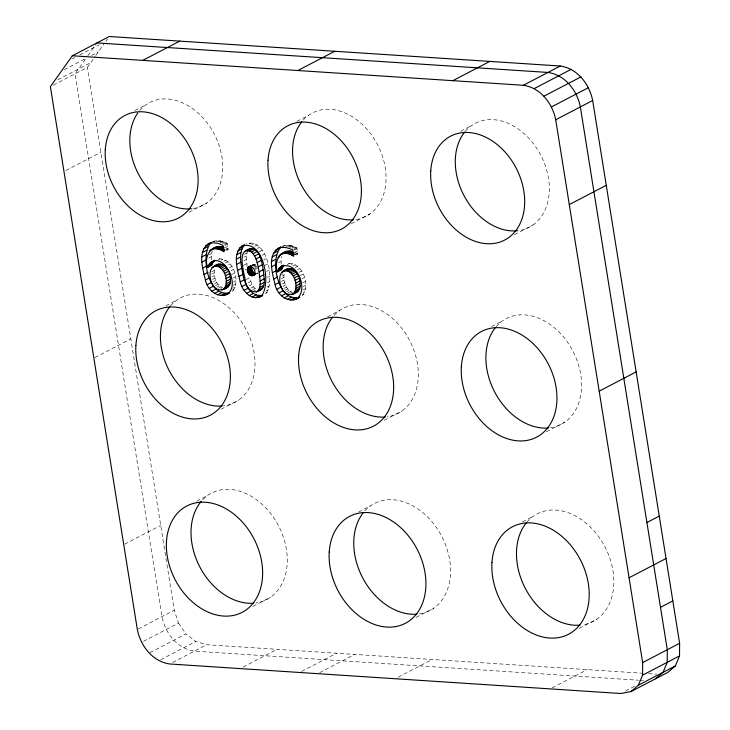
<?xml version="1.0" encoding="UTF-8"?>
<svg xmlns="http://www.w3.org/2000/svg" width="730" height="730" viewBox="0 0 730 730"><rect width="100%" height="100%" fill="white"/><g stroke="black" fill="none" stroke-linecap="round" stroke-linejoin="round"><path stroke-width="0.55" stroke-dasharray="3.65 2.74" d="M220.807 288.441L222.449 287.584C215.286 284.709 213.452 275.42 214.52 268.54M290.513 293.004L292.155 292.155C285.001 289.272 283.158 279.982 284.226 273.102L281.762 274.38M247.096 266.696L246.421 255.92L247.552 250.865M232.569 291.243C241.165 280.265 232.879 256.75 217.12 258.995M302.284 295.805C310.87 284.828 302.585 261.313 286.835 263.557M265.839 293.615C275.146 281.324 267.956 237.761 246.247 243.747M211.271 259.725L211.536 253.538L212.321 250.874M280.977 264.287L281.762 256.321M87.874 55.726L96.378 43.727M53.345 85.145L87.344 67.425L95.165 56.392M95.794 55.507L104.591 43.107M105.841 41.327L107.556 38.918M252.06 265.611L253.73 264.461L256.695 265.328L254.232 266.614M71.841 59.048L74.798 57.515M79.725 54.942L99.207 44.785M64.304 69.678L85.985 58.382L75.026 73.84L161.969 616.658C165.226 632.992 177.089 648.687 194.372 651.133L638.549 680.214M91.67 55.416L98.304 51.958M57.752 79.798L90.766 62.588M135.013 110.504L145.854 104.855M65.937 170.473L100.922 152.232M296.854 121.39L308.68 115.23M188.997 212.238L206.736 202.995M213.333 241.74C217.713 239.495 222.978 241.183 227.13 243.282L228.143 249.614L225.679 250.892M216.107 241.986L218.571 240.699M217.987 241.657L219.63 240.8M219.046 241.822L220.688 240.964M220.122 242.05L221.765 241.201M220.387 242.78L222.851 241.493M222.294 242.716L223.937 241.858M222.54 243.565L225.004 242.278M224.429 243.61L226.072 242.752M224.667 244.568L227.13 243.282M224.831 245.554L227.295 244.267M209.072 254.825L211.536 253.538M225.178 247.726L227.641 246.448M208.734 258.101L211.198 256.814M225.524 249.906L227.988 248.62M460.666 131.263L471.507 125.606M218.343 259.588L219.986 258.73M249.414 243.683L251.056 242.825M221.263 260.053L222.905 259.196M251.832 244.732L254.296 243.446M223.937 261.066L225.579 260.209M254.797 246.165L257.261 244.879M225.534 263.046L227.997 261.76M244.349 254.332L246.813 253.054M211.727 271.815L214.191 270.529M257.471 248.401L259.944 247.114M228.517 264.707L230.16 263.858M211.709 274.124L214.173 272.837M243.957 257.206L246.421 255.92M259.059 251.868L262.344 250.162M212.001 276.752L214.465 275.465M229.558 267.727L232.021 266.441M243.92 260.765L246.384 259.478M212.549 279.407L215.012 278.121M231.082 270.757L233.545 269.47M261.988 255.272L264.452 253.994M165.893 305.824L176.733 300.176M243.409 265.437L246.694 263.731M213.315 281.771L215.779 280.484M283.039 246.302C287.419 244.057 292.684 245.754 296.845 247.844L297.858 254.177L294.573 255.883M231.437 274.653L234.722 272.938M214.301 283.851L216.764 282.565M285.822 246.548L288.286 245.262M287.693 246.22L289.335 245.362M251.448 265.528L253.091 264.671M252.087 265.318L253.73 264.461M288.761 246.384L290.403 245.526M251.996 265.711L254.46 264.424M263.795 259.871L266.258 258.593M244.906 269.954L246.548 269.096M253.593 265.41L255.235 264.561M289.007 247.041L291.471 245.764M215.496 285.649L217.96 284.362M253.52 266.14L255.984 264.862M290.093 247.342L292.557 246.056M292 247.278L293.642 246.421M233.089 278.13L235.553 276.852M216.856 287.1L219.319 285.822M254.925 267.244L257.389 265.957M292.255 248.127L294.719 246.84M254.706 268.412L256.349 267.563M294.144 248.173L295.787 247.315M218.352 288.177L220.816 286.89M255.19 269.215L257.654 267.928M293.56 249.56L296.845 247.844M264.479 265.665L267.764 263.95M294.537 250.116L297 248.83M233.5 282.008L235.963 280.721M294.884 252.297L297.347 251.01M351.203 223.708L369.927 213.954M94.845 357.581L130.816 338.829M233.399 285.384L235.863 284.107M256.294 273.823L257.936 272.974L256.686 273.54M278.44 262.663L280.904 261.376M246.046 279.626L249.332 277.911L253.319 286.863L256.704 289.637L254.241 290.923M294.391 254.806L296.854 253.52L297.858 254.177M294.418 254.898L297.703 253.182M232.797 288.277L235.261 286.99M266.496 271.368L268.959 270.082M232.514 290.248L234.157 289.39M248.063 282.829L250.527 281.543M287.228 264.579L289.691 263.293M249.386 285.813L251.85 284.527M290.978 264.616L292.62 263.767M267.262 277.464L269.726 276.177M292.821 266.058L295.285 264.771M250.855 288.149L253.319 286.863M252.48 289.846L254.943 288.569M295.239 267.609L297.703 266.322M267.463 282.738L269.927 281.452M282.255 275.949L283.897 275.091M297.411 269.698L299.875 268.421M281.415 278.687L283.879 277.4M267.098 287.182L269.562 285.904M281.707 281.315L284.171 280.037M299.273 272.29L301.736 271.003M266.185 290.814L268.649 289.536M282.264 283.97L284.727 282.683M265.537 293.177L267.18 292.329M299.966 275.748L303.251 274.033M283.03 286.333L285.494 285.047M301.964 278.787L304.428 277.5M284.007 288.414L286.47 287.127M285.202 290.212L287.666 288.925M302.804 282.702L305.268 281.415M286.571 291.662L289.034 290.385M288.067 292.739L290.531 291.462M303.205 286.571L305.669 285.284M303.114 289.947L305.578 288.669M303.333 292.411L304.976 291.553M302.22 294.81L303.863 293.953M327.733 316.72L339.569 310.551M514.394 234.677L533.119 224.913M220.971 409.311L238.71 400.067M491.555 326.584L502.395 320.935M196.781 501.145L207.621 495.497M124.73 544.169L160.7 525.427M384.153 420.27L401.901 411.026M358.622 512.04L370.448 505.872M138.317 628.986L174.287 610.234L87.344 67.425M143.472 641.341L178.458 623.101L174.287 610.234M546.359 431.749L565.084 421.995M149.978 652.629L185.949 633.877L195.704 641.451L206.69 644.718L641.77 673.197M252.936 606.384L270.675 597.14M160.719 659.692L195.704 641.451M172.691 662.438L206.69 644.718M243.163 667.047L277.163 649.326M522.434 521.904L533.274 516.256M301.645 671.454L336.63 653.222M416.127 617.352L433.866 608.108M319.685 672.64L354.671 654.399M398.188 677.194L432.187 659.473M579.319 628.311L597.058 619.067M552.236 687.861L587.221 669.629M625.656 690.936L635.511 685.798M211.965 241.94L214.976 240.882M281.68 246.503L284.682 245.444M648.596 673.644L656.553 674.164M639.681 680.287L644.234 680.588M294.81 252.434L296.854 253.52M226.127 248.382L228.143 249.614M178.458 623.101L185.949 633.877M334.03 315.479A59.258 43.891 62.5 0 1 409.493 340.198A59.258 43.891 62.5 0 1 387.374 416.766M465.329 131.281A58.564 43.38 62.5 0 1 540.291 154.295A58.564 43.38 62.5 0 1 518.765 230.58M303.242 120.067A58.227 43.125 62.5 0 1 377.711 144.978A58.227 43.125 62.5 0 1 354.607 219.721M170.519 305.879A58.911 43.636 62.5 0 1 246.256 329.65A58.911 43.636 62.5 0 1 223.197 405.898M526.877 522.123A60.636 44.913 62.5 0 1 604.486 545.949A60.636 44.913 62.5 0 1 582.193 624.935M364.808 510.89A60.289 44.658 62.5 0 1 441.595 536.039A60.289 44.658 62.5 0 1 419.093 613.939M202.757 499.685A59.942 44.402 62.5 0 1 278.687 526.12A59.942 44.402 62.5 0 1 255.984 602.943M496.108 326.702A59.604 44.147 62.5 0 1 572.393 350.126A59.604 44.147 62.5 0 1 550.475 427.762M139.749 110.458A57.88 42.869 62.5 0 1 213.826 133.198A57.88 42.869 62.5 0 1 192.547 208.588"/><path stroke-width="1.09" d="M630.893 691.62L638.403 685.178L642.564 675.168L642.655 662.575L555.712 119.766C552.455 103.423 540.592 87.728 523.31 85.282L72.316 55.763L50.379 86.678L137.331 629.497C140.589 645.831 152.451 661.526 169.734 663.981L620.728 693.5L630.893 691.62L667.85 672.357L675.36 665.915L679.52 655.905L679.621 643.322L592.669 100.503C589.411 84.169 577.549 68.474 560.266 66.019L109.272 36.5L72.316 55.763M256.349 292.027C262.681 287.72 259.405 278.185 259.113 271.852C257.708 264.954 256.777 257.115 251.531 251.932C235.936 245.18 244.121 273.458 245.225 280.055C246.448 296.316 266.286 295.404 264.205 278.887C263.11 269.334 261.203 239.121 244.55 251.476M262.7 295.541C252.781 302.284 242.196 291.507 240.207 281.917C237.907 270.602 231.136 252.288 243.747 244.961M258.502 297.466L262.608 295.321C250.764 297.229 244.76 283.97 242.816 274.416C241.411 264.944 237.661 252.781 244.723 244.742M254.889 274.626C249.332 279.417 243.565 267.554 250.627 265.957M251.047 275.584L255.153 273.449L252.498 271.387L251.485 267.043L247.379 269.188M228.901 293.369C218.964 299.82 207.293 290.239 205.413 280.037C202.694 268.467 196.644 249.605 210.322 242.789M229.722 292.739C207.575 297.913 199.783 254.414 211.162 242.579M298.616 297.931C288.678 304.383 276.998 294.801 275.119 284.6C272.235 272.828 266.267 253.237 280.858 246.932M299.437 297.302C277.281 302.476 269.489 258.977 280.877 247.141M223.307 289.509C229.22 283.432 225.889 269.845 218.097 266.523C207.749 264.242 209.026 279.07 212.658 284.709C216.427 294.363 232.633 289.199 230.251 279.243C231.255 270.155 221.993 258.758 213.151 266.797M293.013 294.071C298.935 287.994 295.595 274.407 287.802 271.085C277.455 268.804 278.732 283.632 282.364 289.272C286.133 298.926 302.339 293.761 299.966 283.806C300.961 274.717 291.699 263.32 282.857 271.359M280.785 254.122L285.366 253.201L288.596 253.785L292.703 251.64C280.904 247.99 273.23 261.641 277.446 271.879L281.552 269.735L283.495 265.684L279.389 267.828L277.446 271.879M210.66 262.335L214.766 260.19L212.977 262.262L211.837 265.173L207.731 267.317C219.301 244.942 243.382 285.348 226.437 294.655M211.079 249.55L215.66 248.638L219.94 249.578L224.046 247.434C212.248 242.661 203.059 256.595 207.731 267.317M247.552 250.865L250.116 248.474M296.152 299.218C310.259 289.974 295.632 257.088 279.389 267.828M261.057 296.398C271.879 284.709 263.521 238.208 241.283 246.238M215.186 247.415L209.428 250.965M655.531 678.781L663.041 672.339L667.202 662.329L667.293 649.736L580.35 106.918C577.092 90.584 565.23 74.889 547.947 72.443L96.953 42.924M216.08 265.556L217.257 264.652M285.786 270.118L286.963 269.215M253.246 275.484C257.389 272.947 253.465 265.255 248.985 266.806M260.455 289.883L261.915 289.025M142.779 60.371L179.735 41.117M297.813 70.527L334.769 51.264M452.837 80.674L489.793 61.411M205.449 246.01L209.556 243.866M203.633 248.821L207.74 246.676M202.438 252.452L206.544 250.317M523.31 85.282L560.266 66.019M213.151 248.775L217.257 246.64M215.66 248.638L219.767 246.503M216.737 248.748L220.843 246.612M201.872 256.887L205.979 254.752M217.814 248.948L221.92 246.804M218.881 249.222L222.988 247.078M219.94 249.578L220.989 250.007L223.453 248.729M220.989 250.007L222.02 250.518L224.484 249.231M534.296 88.549L571.252 69.286M201.954 262.125L206.061 259.98M222.02 250.518L223.042 251.102L224.685 250.244M209.683 263.265L213.79 261.121M239.276 248.173L243.382 246.028M208.871 264.406L212.977 262.262M202.666 268.156L206.772 266.012M208.223 265.757L212.33 263.612M237.807 250.965L241.913 248.821M236.894 254.597L241 252.452M211.974 267.691L218.699 264.16M216.281 266.222L220.387 264.077M247.826 250.408L251.932 248.273M544.051 96.123L581.007 76.86M218.097 266.523L222.203 264.379M203.898 274.535L208.004 272.399M249.751 250.855L253.857 248.72M219.73 267.18L223.836 265.045M236.547 259.05L240.654 256.914M251.531 251.932L255.637 249.788M221.19 268.211L225.296 266.067M222.477 269.589L226.583 267.445M253.155 253.638L257.261 251.494M205.413 280.037L209.519 277.893M236.757 264.333L240.863 262.189M223.59 271.323L227.696 269.188M254.624 255.974L258.73 253.83M224.511 273.412L228.618 271.268M255.956 258.949L260.062 256.814M207.21 284.645L211.317 282.51M225.26 275.84L229.366 273.704M275.164 250.573L279.271 248.437M237.515 270.438L241.621 268.293M551.542 106.899L588.499 87.636M273.339 253.383L277.446 251.239M225.825 278.623L229.932 276.478M257.142 262.59L261.249 260.455M248.428 267.189L250.892 265.912M247.954 267.755L251.239 266.039M209.282 288.377L213.388 286.233M247.589 268.43L251.695 266.295M272.144 257.015L276.25 254.879M247.306 270.009L251.412 267.873M226.145 281.379L230.251 279.243M247.379 270.912L251.485 268.768M282.866 253.346L286.972 251.202M247.598 271.861L251.704 269.717M238.71 276.56L242.816 274.416M279.143 255.527L283.249 253.392M211.691 291.279L215.797 289.144M258.201 266.888L262.307 264.753M226.172 283.76L230.279 281.625M247.935 272.737L252.042 270.593M285.366 253.201L289.472 251.065M277.92 257.58L279.563 256.723M286.452 253.31L290.558 251.175M248.392 273.531L252.498 271.387M271.587 261.45L275.694 259.314M225.898 285.777L230.005 283.632M287.529 253.511L291.635 251.366M248.966 274.252L253.073 272.117M225.333 287.401L229.439 285.266M249.614 274.854L253.721 272.71M214.456 293.423L218.562 291.279M288.596 253.785L289.646 254.14L292.931 252.425M221.847 289.965L228.572 286.516M250.308 275.301L254.414 273.157M289.646 254.14L290.704 254.569L293.989 252.863M259.113 271.852L263.22 269.708M240.207 281.917L244.313 279.773M251.813 275.712L255.108 274.005M290.704 254.569L291.735 255.08L294.199 253.794M252.58 275.685L255.473 274.252M217.586 294.801L221.692 292.666M271.66 266.687L275.767 264.543M555.712 119.766L592.669 100.503M221.081 295.422L225.187 293.287M223.973 295.331L228.089 293.195M259.78 276.779L263.886 274.644M242.013 286.507L246.12 284.362M281.488 266.176L283.13 265.318M280.366 266.897L283.651 265.182M278.577 268.969L282.683 266.824M272.372 272.719L276.478 270.575M277.929 270.319L282.035 268.175M260.099 281.023L264.205 278.887M244.112 290.339L248.218 288.195M281.68 272.263L288.405 268.722M285.996 270.784L290.102 268.64M260.053 284.581L264.16 282.437M287.802 271.085L291.909 268.941M246.521 293.378L250.627 291.243M273.604 279.097L277.71 276.962M289.436 271.752L293.542 269.607M259.661 287.447L263.767 285.302M290.896 272.774L295.002 270.629M258.922 289.637L263.028 287.492M249.195 295.613L253.301 293.478M292.183 274.151L296.289 272.007M275.119 284.6L279.225 282.455M252.151 297.046L256.257 294.911M293.296 275.885L297.402 273.75M255.391 297.667L259.497 295.531M294.226 277.975L298.333 275.83M276.916 289.208L281.023 287.072M294.975 280.402L299.081 278.267M295.531 283.185L299.638 281.05M278.997 292.94L283.103 290.805M295.86 285.941L299.966 283.806M281.397 295.842L285.503 293.706M295.887 288.323L299.993 286.187M295.613 290.339L299.72 288.195M295.039 291.963L299.145 289.828M284.162 297.986L288.268 295.842M291.562 294.528L298.278 291.078M287.291 299.364L291.398 297.229M290.786 299.984L294.893 297.849M293.688 299.893L297.794 297.758M298.178 297.95L299.82 297.092M569.3 204.573L606.256 185.32M599.184 391.171L636.14 371.908M646.917 522.516L659.236 516.092M629.077 577.768L666.034 558.505M660.504 607.333L672.823 600.909M642.655 662.575L679.621 643.322M642.564 675.168L679.52 655.905M638.403 685.178L675.36 665.915M207.858 244.076C212.749 241.758 218.443 242.971 223.024 245.417L224.037 251.75L223.042 251.102M277.573 248.638C282.464 246.32 288.149 247.534 292.739 249.988L293.752 256.312L291.735 255.08M225.953 287.83L227.413 287.365M295.668 292.392L297.119 291.927M385.221 417.003A59.258 43.891 62.5 0 1 331.968 381.379A59.258 43.891 62.5 0 1 332.624 317.13M517.707 230.716A58.564 43.38 62.5 0 1 464.335 196.233A58.564 43.38 62.5 0 1 464.654 132.103M353.539 219.821A58.227 43.125 62.5 0 1 301.216 184.818A58.227 43.125 62.5 0 1 301.864 121.691M222.13 405.999A58.911 43.636 62.5 0 1 169.187 370.584A58.911 43.636 62.5 0 1 169.834 306.709M579.994 625.181A60.636 44.913 62.5 0 1 525.5 588.727A60.636 44.913 62.5 0 1 526.175 522.981M416.903 614.176A60.289 44.658 62.5 0 1 362.719 577.932A60.289 44.658 62.5 0 1 363.385 512.56M253.803 603.181A59.942 44.402 62.5 0 1 199.609 566.517A59.942 44.402 62.5 0 1 201.297 501.3M548.312 427.999A59.604 44.147 62.5 0 1 494.758 392.165A59.604 44.147 62.5 0 1 495.414 327.542M191.506 208.725A57.88 42.869 62.5 0 1 139.421 175.839A57.88 42.869 62.5 0 1 137.797 112.968M298.625 356.121A59.258 43.891 62.5 0 0 366.889 428.747A59.258 43.891 62.5 0 0 372.765 336.028A59.258 43.891 62.5 0 0 298.625 356.121M430.764 170.793A58.564 43.38 62.5 0 0 498.234 242.579A58.564 43.38 62.5 0 0 504.038 150.937A58.564 43.38 62.5 0 0 430.764 170.793M268.029 160.226A58.227 43.125 62.5 0 0 335.097 231.593A58.227 43.125 62.5 0 0 340.873 140.479A58.227 43.125 62.5 0 0 268.029 160.226M135.889 345.555A58.911 43.636 62.5 0 0 203.761 417.761A58.911 43.636 62.5 0 0 209.601 325.571A58.911 43.636 62.5 0 0 135.889 345.555M491.956 562.584A60.636 44.913 62.5 0 0 561.808 636.898A60.636 44.913 62.5 0 0 567.821 542.016A60.636 44.913 62.5 0 0 491.956 562.584M329.221 552.017A60.289 44.658 62.5 0 0 398.68 625.911A60.289 44.658 62.5 0 0 404.657 531.568A60.289 44.658 62.5 0 0 329.221 552.017M166.486 541.441A59.942 44.402 62.5 0 0 235.544 614.915A59.942 44.402 62.5 0 0 241.493 521.111A59.942 44.402 62.5 0 0 166.486 541.441M461.36 366.688A59.604 44.147 62.5 0 0 530.017 439.743A59.604 44.147 62.5 0 0 535.93 346.476A59.604 44.147 62.5 0 0 461.36 366.688M105.293 149.659A57.88 42.869 62.5 0 0 171.97 220.597A57.88 42.869 62.5 0 0 177.709 130.031A57.88 42.869 62.5 0 0 105.293 149.659"/></g></svg>
